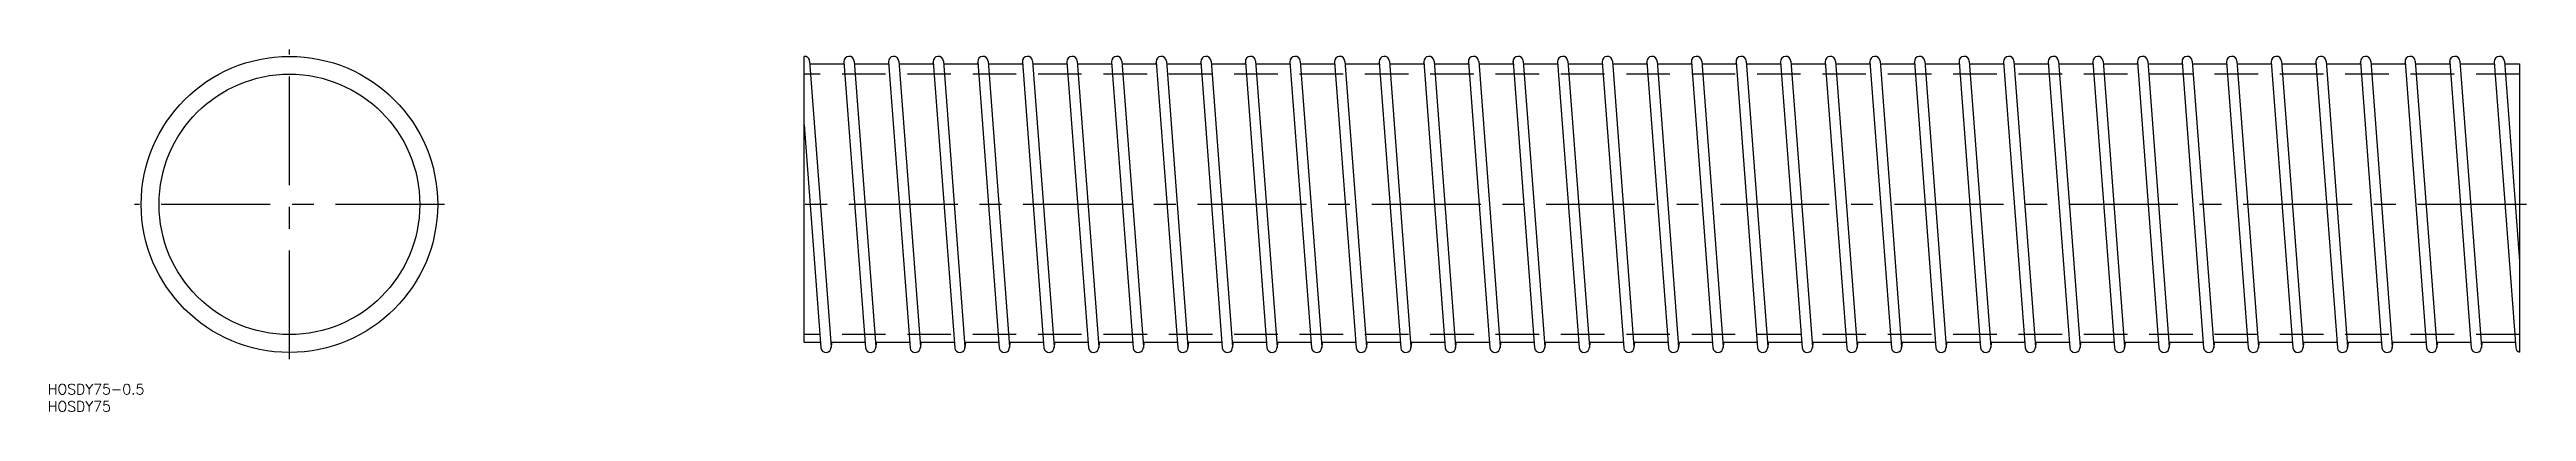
# Model space of a CAD drawing. Extents: x -70 to 652, y -60 to 45.
import ezdxf

# ---------------------------------------------------------------- set-up
doc = ezdxf.new("R2010")
doc.units = 0
doc.linetypes.add('CENTER', pattern=[50.8, 31.75, -6.35, 6.35, -6.35])
doc.linetypes.add('DASHED', pattern=[19.05, 12.7, -6.35])
doc.layers.get('0').update_dxf_attribs({"linetype": 'CONTINUOUS'})
doc.layers.add('CENTER', color=1, linetype='CENTER')
doc.styles.get("Standard").update_dxf_attribs({"font": 'txt.shx', "height": 3, "bigfont": 'bigfont.shx'})

msp = doc.modelspace()

# ---------------------------------------------------------------- linework, layer by layer
at = {"color": 7, "linetype": 'CONTINUOUS'}
for p, q in [((150, -40.2), (150, 43.2)), ((151.61, 41.81), (157.88, -41.59)), ((151.67, 41), (161.66, 41)), ((161.62, 41.81), (161.56, 41)), ((161.62, 41.59), (167.89, -41.81)), ((164.61, 41.81), (170.88, -41.59)), ((164.67, 41), (174.66, 41)), ((174.62, 41.81), (174.56, 41)), ((174.62, 41.59), (180.89, -41.81)), ((177.61, 41.81), (183.88, -41.59)), ((177.67, 41), (187.66, 41)), ((187.62, 41.81), (187.56, 41)), ((187.62, 41.59), (193.89, -41.81)), ((190.61, 41.81), (196.88, -41.59)), ((190.67, 41), (200.66, 41)), ((200.62, 41.81), (200.56, 41)), ((200.62, 41.59), (206.89, -41.81)), ((203.61, 41.81), (209.88, -41.59)), ((203.67, 41), (213.66, 41)), ((213.62, 41.81), (213.56, 41)), ((213.62, 41.59), (219.89, -41.81)), ((216.61, 41.81), (222.88, -41.59)), ((216.67, 41), (226.66, 41)), ((226.62, 41.81), (226.56, 41)), ((226.62, 41.59), (232.89, -41.81)), ((229.61, 41.81), (235.88, -41.59)), ((229.67, 41), (239.66, 41)), ((239.62, 41.81), (239.56, 41)), ((239.62, 41.59), (245.89, -41.81)), ((242.61, 41.81), (248.88, -41.59)), ((242.67, 41), (252.66, 41)), ((252.62, 41.81), (252.56, 41)), ((252.62, 41.59), (258.89, -41.81)), ((255.61, 41.81), (261.88, -41.59)), ((255.67, 41), (265.66, 41)), ((265.62, 41.81), (265.56, 41)), ((265.62, 41.59), (271.89, -41.81)), ((268.61, 41.81), (274.88, -41.59)), ((268.67, 41), (278.66, 41)), ((278.62, 41.81), (278.56, 41)), ((278.62, 41.59), (284.89, -41.81)), ((281.61, 41.81), (287.88, -41.59)), ((281.67, 41), (291.66, 41)), ((291.62, 41.81), (291.56, 41)), ((291.62, 41.59), (297.89, -41.81)), ((294.61, 41.81), (300.88, -41.59)), ((294.67, 41), (304.66, 41)), ((304.62, 41.81), (304.56, 41)), ((304.62, 41.59), (310.89, -41.81)), ((307.61, 41.81), (313.88, -41.59)), ((307.67, 41), (317.66, 41)), ((317.62, 41.81), (317.56, 41)), ((317.62, 41.59), (323.89, -41.81)), ((320.61, 41.81), (326.88, -41.59)), ((320.67, 41), (330.66, 41)), ((330.62, 41.81), (330.56, 41)), ((330.62, 41.59), (336.89, -41.81)), ((333.61, 41.81), (339.88, -41.59)), ((333.67, 41), (343.66, 41)), ((343.62, 41.81), (343.56, 41)), ((343.62, 41.59), (349.89, -41.81)), ((346.61, 41.81), (352.88, -41.59)), ((346.67, 41), (356.66, 41)), ((356.62, 41.81), (356.56, 41)), ((356.62, 41.59), (362.89, -41.81)), ((359.61, 41.81), (365.88, -41.59)), ((359.67, 41), (369.66, 41)), ((369.62, 41.81), (369.56, 41)), ((369.62, 41.59), (375.89, -41.81)), ((372.61, 41.81), (378.88, -41.59)), ((372.67, 41), (382.66, 41)), ((382.62, 41.81), (382.56, 41)), ((382.62, 41.59), (388.89, -41.81)), ((385.61, 41.81), (391.88, -41.59)), ((385.67, 41), (395.66, 41)), ((395.62, 41.81), (395.56, 41)), ((395.62, 41.59), (401.89, -41.81)), ((398.61, 41.81), (404.88, -41.59)), ((398.67, 41), (408.66, 41)), ((408.62, 41.81), (408.56, 41)), ((408.62, 41.59), (414.89, -41.81)), ((411.61, 41.81), (417.88, -41.59)), ((411.67, 41), (421.66, 41)), ((421.62, 41.81), (421.56, 41)), ((421.62, 41.59), (427.89, -41.81)), ((424.61, 41.81), (430.88, -41.59)), ((424.67, 41), (434.66, 41)), ((434.62, 41.81), (434.56, 41)), ((434.62, 41.59), (440.89, -41.81)), ((437.61, 41.81), (443.88, -41.59)), ((437.67, 41), (447.66, 41)), ((447.62, 41.81), (447.56, 41)), ((447.62, 41.59), (453.89, -41.81)), ((450.61, 41.81), (456.88, -41.59)), ((450.67, 41), (460.66, 41)), ((460.62, 41.81), (460.56, 41)), ((460.62, 41.59), (466.89, -41.81)), ((463.61, 41.81), (469.88, -41.59)), ((463.67, 41), (473.66, 41)), ((473.62, 41.81), (473.56, 41)), ((473.62, 41.59), (479.89, -41.81)), ((476.61, 41.81), (482.88, -41.59)), ((476.67, 41), (486.66, 41)), ((486.62, 41.81), (486.56, 41)), ((486.62, 41.59), (492.89, -41.81)), ((489.61, 41.81), (495.88, -41.59)), ((489.67, 41), (499.66, 41)), ((499.62, 41.81), (499.56, 41)), ((499.62, 41.59), (505.89, -41.81)), ((502.61, 41.81), (508.88, -41.59)), ((502.67, 41), (512.66, 41)), ((512.62, 41.81), (512.56, 41)), ((512.62, 41.59), (518.89, -41.81)), ((515.61, 41.81), (521.88, -41.59)), ((515.67, 41), (525.66, 41)), ((525.62, 41.81), (525.56, 41)), ((525.62, 41.59), (531.89, -41.81)), ((528.61, 41.81), (534.88, -41.59)), ((528.67, 41), (538.66, 41)), ((538.62, 41.81), (538.56, 41)), ((538.62, 41.59), (544.89, -41.81)), ((541.61, 41.81), (547.88, -41.59)), ((541.67, 41), (551.66, 41)), ((551.62, 41.81), (551.56, 41)), ((551.62, 41.59), (557.89, -41.81)), ((554.61, 41.81), (560.88, -41.59)), ((554.67, 41), (564.66, 41)), ((564.62, 41.81), (564.56, 41)), ((564.62, 41.59), (570.89, -41.81)), ((567.61, 41.81), (573.88, -41.59)), ((567.67, 41), (577.66, 41)), ((577.62, 41.81), (577.56, 41)), ((577.62, 41.59), (583.89, -41.81)), ((580.61, 41.81), (586.88, -41.59)), ((580.67, 41), (590.66, 41)), ((590.62, 41.81), (590.56, 41)), ((590.62, 41.59), (596.89, -41.81)), ((593.61, 41.81), (599.88, -41.59)), ((593.67, 41), (603.66, 41)), ((603.62, 41.81), (603.56, 41)), ((603.62, 41.59), (609.89, -41.81)), ((606.61, 41.81), (612.88, -41.59)), ((606.67, 41), (616.66, 41)), ((616.62, 41.81), (616.56, 41)), ((616.62, 41.59), (622.89, -41.81)), ((619.61, 41.81), (625.88, -41.59)), ((619.67, 41), (629.66, 41)), ((629.62, 41.81), (629.56, 41)), ((629.62, 41.59), (635.89, -41.81)), ((632.61, 41.81), (638.88, -41.59)), ((632.67, 41), (642.66, 41)), ((642.62, 41.81), (642.56, 41)), ((642.62, 41.59), (648.89, -41.81)), ((645.61, 41.81), (650, -16.56)), ((645.67, 41), (650, 41)), ((650, 41), (650, -43.15)), ((150, 23.21), (154.89, -41.81)), ((150, -40.2), (154.77, -40.2)), ((157.78, -40.2), (167.77, -40.2)), ((158, -40.2), (157.88, -41.81)), ((170.78, -40.2), (180.77, -40.2)), ((171, -40.2), (170.88, -41.81)), ((183.78, -40.2), (193.77, -40.2)), ((184, -40.2), (183.88, -41.81)), ((196.78, -40.2), (206.77, -40.2)), ((197, -40.2), (196.88, -41.81)), ((209.78, -40.2), (219.77, -40.2)), ((210, -40.2), (209.88, -41.81)), ((222.78, -40.2), (232.77, -40.2)), ((223, -40.2), (222.88, -41.81)), ((235.78, -40.2), (245.77, -40.2)), ((236, -40.2), (235.88, -41.81)), ((248.78, -40.2), (258.77, -40.2)), ((249, -40.2), (248.88, -41.81)), ((261.78, -40.2), (271.77, -40.2)), ((262, -40.2), (261.88, -41.81)), ((274.78, -40.2), (284.77, -40.2)), ((275, -40.2), (274.88, -41.81)), ((287.78, -40.2), (297.77, -40.2)), ((288, -40.2), (287.88, -41.81)), ((300.78, -40.2), (310.77, -40.2)), ((301, -40.2), (300.88, -41.81)), ((313.78, -40.2), (323.77, -40.2)), ((314, -40.2), (313.88, -41.81)), ((326.78, -40.2), (336.77, -40.2)), ((327, -40.2), (326.88, -41.81)), ((339.78, -40.2), (349.77, -40.2)), ((340, -40.2), (339.88, -41.81)), ((352.78, -40.2), (362.77, -40.2)), ((353, -40.2), (352.88, -41.81)), ((365.78, -40.2), (375.77, -40.2)), ((366, -40.2), (365.88, -41.81)), ((378.78, -40.2), (388.77, -40.2)), ((379, -40.2), (378.88, -41.81)), ((391.78, -40.2), (401.77, -40.2)), ((392, -40.2), (391.88, -41.81)), ((404.78, -40.2), (414.77, -40.2)), ((405, -40.2), (404.88, -41.81)), ((417.78, -40.2), (427.77, -40.2)), ((418, -40.2), (417.88, -41.81)), ((430.78, -40.2), (440.77, -40.2)), ((431, -40.2), (430.88, -41.81)), ((443.78, -40.2), (453.77, -40.2)), ((444, -40.2), (443.88, -41.81)), ((456.78, -40.2), (466.77, -40.2)), ((457, -40.2), (456.88, -41.81)), ((469.78, -40.2), (479.77, -40.2)), ((470, -40.2), (469.88, -41.81)), ((482.78, -40.2), (492.77, -40.2)), ((483, -40.2), (482.88, -41.81)), ((495.78, -40.2), (505.77, -40.2)), ((496, -40.2), (495.88, -41.81)), ((508.78, -40.2), (518.77, -40.2)), ((509, -40.2), (508.88, -41.81)), ((521.78, -40.2), (531.77, -40.2)), ((522, -40.2), (521.88, -41.81)), ((534.78, -40.2), (544.77, -40.2)), ((535, -40.2), (534.88, -41.81)), ((547.78, -40.2), (557.77, -40.2)), ((548, -40.2), (547.88, -41.81)), ((560.78, -40.2), (570.77, -40.2)), ((561, -40.2), (560.88, -41.81)), ((573.78, -40.2), (583.77, -40.2)), ((574, -40.2), (573.88, -41.81)), ((586.78, -40.2), (596.77, -40.2)), ((587, -40.2), (586.88, -41.81)), ((599.78, -40.2), (609.77, -40.2)), ((600, -40.2), (599.88, -41.81)), ((612.78, -40.2), (622.77, -40.2)), ((613, -40.2), (612.88, -41.81)), ((625.78, -40.2), (635.77, -40.2)), ((626, -40.2), (625.88, -41.81)), ((638.78, -40.2), (648.77, -40.2)), ((639, -40.2), (638.88, -41.81))]:
    msp.add_line(p, q, dxfattribs=at)
at = {"color": 3, "linetype": 'DASHED'}
for p, q in [((650, 38), (150, 38)), ((650, -38), (150, -38))]:
    msp.add_line(p, q, dxfattribs=at)
at = {"color": 7, "linetype": 'CONTINUOUS'}
for radius in [43.2, 38]:
    msp.add_circle((0, 0), radius, dxfattribs=at)
for centre, start, end in [((150.11, 41.7), 4.30234, 94.31452), ((163.11, 41.7), 4.30234, 184.30234), ((176.11, 41.7), 4.30234, 184.30234), ((189.11, 41.7), 4.30234, 184.30234), ((202.11, 41.7), 4.30234, 184.30234), ((215.11, 41.7), 4.30234, 184.30234), ((228.11, 41.7), 4.30234, 184.30234), ((241.11, 41.7), 4.30234, 184.30234), ((254.11, 41.7), 4.30234, 184.30234), ((267.11, 41.7), 4.30234, 184.30234), ((280.11, 41.7), 4.30234, 184.30234), ((293.11, 41.7), 4.30234, 184.30234), ((306.11, 41.7), 4.30234, 184.30234), ((319.11, 41.7), 4.30234, 184.30234), ((332.11, 41.7), 4.30234, 184.30234), ((345.11, 41.7), 4.30234, 184.30234), ((358.11, 41.7), 4.30234, 184.30234), ((371.11, 41.7), 4.30234, 184.30234), ((384.11, 41.7), 4.30234, 184.30234), ((397.11, 41.7), 4.30234, 184.30234), ((410.11, 41.7), 4.30234, 184.30234), ((423.11, 41.7), 4.30234, 184.30234), ((436.11, 41.7), 4.30234, 184.30234), ((449.11, 41.7), 4.30234, 184.30234), ((462.11, 41.7), 4.30234, 184.30234), ((475.11, 41.7), 4.30234, 184.30234), ((488.11, 41.7), 4.30234, 184.30234), ((501.11, 41.7), 4.30234, 184.30234), ((514.11, 41.7), 4.30234, 184.30234), ((527.11, 41.7), 4.30234, 184.30234), ((540.11, 41.7), 4.30234, 184.30234), ((553.11, 41.7), 4.30234, 184.30234), ((566.11, 41.7), 4.30234, 184.30234), ((579.11, 41.7), 4.30234, 184.30234), ((592.11, 41.7), 4.30234, 184.30234), ((605.11, 41.7), 4.30234, 184.30234), ((618.11, 41.7), 4.30234, 184.30234), ((631.11, 41.7), 4.30234, 184.30234), ((644.11, 41.7), 4.30234, 184.30234), ((156.39, -41.7), 184.30234, 4.30234), ((169.39, -41.7), 184.30234, 4.30234), ((182.39, -41.7), 184.30234, 4.30234), ((195.39, -41.7), 184.30234, 4.30234), ((208.39, -41.7), 184.30234, 4.30234), ((221.39, -41.7), 184.30234, 4.30234), ((234.39, -41.7), 184.30234, 4.30234), ((247.39, -41.7), 184.30234, 4.30234), ((260.39, -41.7), 184.30234, 4.30234), ((273.39, -41.7), 184.30234, 4.30234), ((286.39, -41.7), 184.30234, 4.30234), ((299.39, -41.7), 184.30234, 4.30234), ((312.39, -41.7), 184.30234, 4.30234), ((325.39, -41.7), 184.30234, 4.30234), ((338.39, -41.7), 184.30234, 4.30234), ((351.39, -41.7), 184.30234, 4.30234), ((364.39, -41.7), 184.30234, 4.30234), ((377.39, -41.7), 184.30234, 4.30234), ((390.39, -41.7), 184.30234, 4.30234), ((403.39, -41.7), 184.30234, 4.30234), ((416.39, -41.7), 184.30234, 4.30234), ((429.39, -41.7), 184.30234, 4.30234), ((442.39, -41.7), 184.30234, 4.30234), ((455.39, -41.7), 184.30234, 4.30234), ((468.39, -41.7), 184.30234, 4.30234), ((481.39, -41.7), 184.30234, 4.30234), ((494.39, -41.7), 184.30234, 4.30234), ((507.39, -41.7), 184.30234, 4.30234), ((520.39, -41.7), 184.30234, 4.30234), ((533.39, -41.7), 184.30234, 4.30234), ((546.39, -41.7), 184.30234, 4.30234), ((559.39, -41.7), 184.30234, 4.30234), ((572.39, -41.7), 184.30234, 4.30234), ((585.39, -41.7), 184.30234, 4.30234), ((598.39, -41.7), 184.30234, 4.30234), ((611.39, -41.7), 184.30234, 4.30234), ((624.39, -41.7), 184.30234, 4.30234), ((637.39, -41.7), 184.30234, 4.30234), ((650.39, -41.7), 184.30234, 255.04254)]:
    msp.add_arc(centre, 1.5, start, end, dxfattribs=at)
at = {"layer": 'CENTER', "color": 1, "linetype": 'CENTER'}
for p, q in [((0, -45.2), (0, 45.2)), ((45.2, 0), (-45.2, 0)), ((652, 0), (148, 0))]:
    msp.add_line(p, q, dxfattribs=at)

# ---------------------------------------------------------------- texts
at = {"color": 7, "linetype": 'CONTINUOUS'}
for s, p in [('HOSDY75-0.5', (-70.44, -55.43)), ('HOSDY75', (-70.44, -60.43))]:
    msp.add_text(s, height=3, dxfattribs=at).set_placement(p)

doc.saveas('drawing.dxf')
